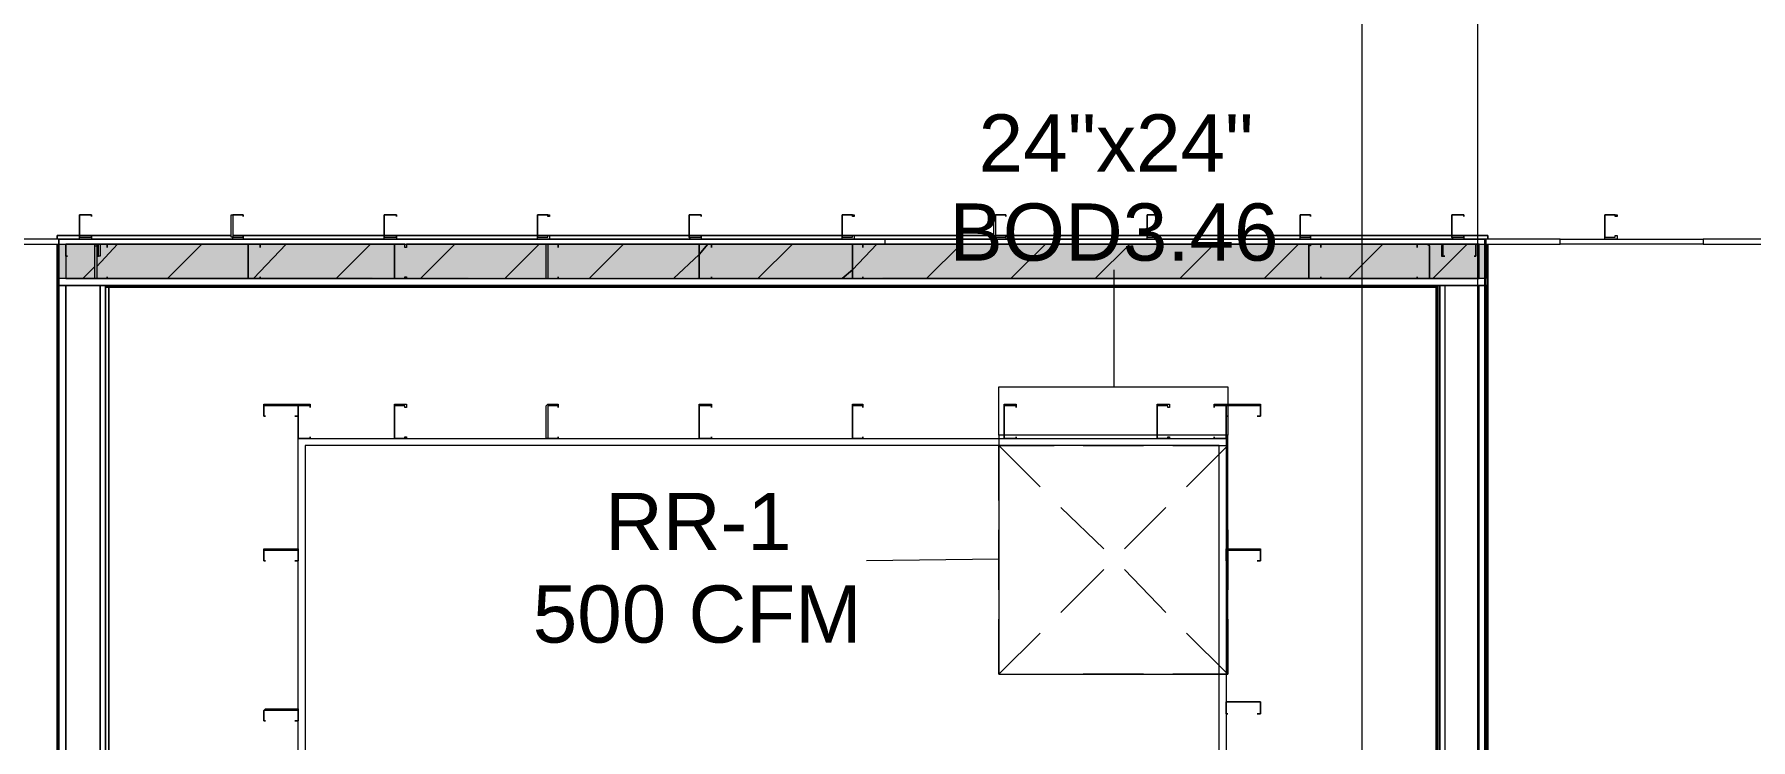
# Model space of a CAD drawing. Header units: metres. Extents: x 29 to 268, y -7 to 151.
# Drawn here: x 57.338 to 61.907, y 21.533 to 23.412 of the extents above; entities that cross this region are included whole.
import ezdxf

# ---------------------------------------------------------------- set-up
doc = ezdxf.new("R2010")
doc.units = ezdxf.units.M
doc.layers.add('HVAC - Ductos', color=5, linetype='Continuous', lineweight=50)
doc.layers.add('PDF2_Geometry', color=7, linetype='Continuous', true_color=0xaaaaaa)
doc.layers.add('PDF2_Solid Fills', color=7, linetype='Continuous', true_color=0xffffff)
doc.layers.add('PDF2_Text', color=7, linetype='Continuous')
doc.styles.add('PDF Helvetica', font='')
doc.styles.get('PDF Helvetica').set_extended_font_data('Helvetica')

msp = doc.modelspace()

# ---------------------------------------------------------------- hatches: boundary and pattern name
at = {"layer": 'PDF2_Solid Fills', "lineweight": 0, "transparency": 33554559}
msp.add_hatch(color=256, dxfattribs=at).paths.add_polyline_path([(58.705, 22.7657), (61.2029, 22.7612), (61.2029, 22.8528), (57.4033, 22.8528), (57.4033, 22.7612), (58.7005, 22.7657)])

# ---------------------------------------------------------------- linework, layer by layer
at = {"layer": 'HVAC - Ductos', "lineweight": 0}
for points in [[(61.1801, 27.0878), (61.1801, 17.5911), (60.8729, 17.5911), (60.8729, 27.0878)], [(59.9059, 22.3441), (59.9059, 22.4724), (60.5154, 22.4724), (60.5154, 22.3441)]]:
    msp.add_lwpolyline(points, close=True, dxfattribs=at)
for points in [[(60.2129, 22.4724), (60.2129, 22.7841)], [(59.9059, 22.3166), (59.9059, 21.707), (60.5154, 21.707), (60.5154, 22.3441), (59.9059, 22.3441), (59.9059, 21.707), (60.5154, 21.707), (60.5154, 22.3166)], [(60.0159, 22.2066), (59.9059, 22.3166), (60.0525, 22.3166)], [(60.1305, 22.3166), (60.2909, 22.3166)], [(60.3688, 22.3166), (60.5154, 22.3166)], [(60.1855, 22.0416), (60.0709, 22.1516)], [(59.9059, 22.014), (59.5529, 22.0094)], [(60.3505, 21.872), (60.2404, 21.9866)], [(60.5154, 21.707), (60.4055, 21.817)]]:
    msp.add_lwpolyline(points, dxfattribs=at)
at = {"layer": 'PDF2_Geometry', "lineweight": 0}
for points in [[(57.4583, 22.8666), (57.4583, 22.8712), (57.4583, 22.9307), (57.4904, 22.9307), (57.4904, 22.9262), (57.4904, 22.9307), (57.4583, 22.9307), (57.4583, 22.8712), (57.4904, 22.8712), (57.4904, 22.8757), (57.4904, 22.8666)], [(57.8663, 22.8666), (57.8663, 22.8712), (57.8617, 22.8712), (57.8617, 22.9307), (57.8663, 22.9307), (57.8937, 22.9307), (57.8937, 22.9262), (57.8937, 22.9307), (57.8663, 22.9307), (57.8663, 22.8712), (57.8937, 22.8712), (57.8937, 22.8757), (57.8937, 22.8666)], [(58.2696, 22.8666), (58.2696, 22.8712), (58.2696, 22.9307), (58.3017, 22.9307), (58.3017, 22.9262), (58.3017, 22.9307), (58.2696, 22.9307), (58.2696, 22.8712), (58.3017, 22.8712), (58.3017, 22.8757), (58.3017, 22.8666)], [(58.6775, 22.8666), (58.6775, 22.8712), (58.6775, 22.9307), (58.7096, 22.9307), (58.7096, 22.9262), (58.705, 22.9262), (58.705, 22.9307), (58.6775, 22.9307), (58.6775, 22.8712), (58.705, 22.8712), (58.705, 22.8757), (58.7096, 22.8757), (58.7096, 22.8666)], [(59.0855, 22.8666), (59.0809, 22.8712), (59.0809, 22.9307), (59.0855, 22.9307), (59.1129, 22.9307), (59.1129, 22.9262), (59.1129, 22.9307), (59.0855, 22.9307), (59.0809, 22.9307), (59.0809, 22.8712), (59.0855, 22.8712), (59.1129, 22.8712), (59.1129, 22.8757), (59.1129, 22.8666)], [(59.4887, 22.8666), (59.4887, 22.8712), (59.4887, 22.9307), (59.5209, 22.9307), (59.5209, 22.9262), (59.5163, 22.9262), (59.5163, 22.9307), (59.4887, 22.9307), (59.4887, 22.8712), (59.5163, 22.8712), (59.5163, 22.8757), (59.5209, 22.8757), (59.5209, 22.8666)], [(59.8967, 22.8666), (59.8921, 22.8712), (59.8921, 22.9307), (59.8967, 22.9307), (59.9242, 22.9307), (59.9242, 22.9262), (59.9242, 22.9307), (59.8967, 22.9307), (59.8967, 22.8712), (59.9242, 22.8712), (59.9242, 22.8757), (59.9242, 22.8666)], [(60.3001, 22.8666), (60.3001, 22.8712), (60.3001, 22.9307), (60.3321, 22.9307), (60.3321, 22.9262), (60.3321, 22.9307), (60.3001, 22.9307), (60.3001, 22.8712), (60.3321, 22.8712), (60.3321, 22.8757), (60.3321, 22.8666)], [(60.7079, 22.8666), (60.7079, 22.8712), (60.7079, 22.9307), (60.7355, 22.9307), (60.7355, 22.9262), (60.7355, 22.9307), (60.7079, 22.9307), (60.7079, 22.8712), (60.7355, 22.8712), (60.7355, 22.8757), (60.7355, 22.8666)], [(61.1159, 22.8666), (61.1113, 22.8712), (61.1113, 22.9307), (61.1159, 22.9307), (61.1433, 22.9307), (61.1433, 22.9262), (61.1433, 22.9307), (61.1159, 22.9307), (61.1113, 22.9307), (61.1113, 22.8712), (61.1159, 22.8712), (61.1433, 22.8712), (61.1433, 22.8757), (61.1433, 22.8666)], [(61.5192, 22.8666), (61.5192, 22.8712), (61.5192, 22.9307), (61.5513, 22.9307), (61.5513, 22.9262), (61.5467, 22.9262), (61.5467, 22.9307), (61.5192, 22.9307), (61.5192, 22.8712), (61.5467, 22.8712), (61.5467, 22.8757), (61.5513, 22.8757), (61.5513, 22.8666)], [(57.3987, 22.8757), (57.4583, 22.8757), (57.8617, 22.8757), (57.4583, 22.8757), (57.3987, 22.8757), (57.3987, 22.8666)], [(61.2029, 22.8666), (57.4033, 22.8666), (57.4033, 22.7428), (61.2029, 22.7428)], [(57.4033, 22.8528), (57.5041, 22.8528), (57.4217, 22.8528), (57.4217, 22.7612), (61.1846, 22.7612), (61.1846, 22.8528), (61.1755, 22.8528), (61.2029, 22.8528), (61.2029, 22.7612), (57.4033, 22.7612)], [(57.4217, 22.8528), (57.5087, 22.8528), (57.5133, 22.8528), (57.5133, 22.8207), (57.5041, 22.8207), (57.5087, 22.8207), (57.5087, 22.8528), (57.4217, 22.8528), (57.4217, 22.8207)], [(57.5041, 22.7612), (57.4995, 22.7612), (57.4995, 22.8482), (57.4995, 22.8528), (57.5041, 22.8528), (57.5317, 22.8528), (57.5317, 22.8436), (57.5317, 22.8528), (57.5041, 22.8528), (57.5041, 22.8482), (57.5041, 22.7612), (57.5317, 22.7612)], [(57.5317, 22.8528), (57.9075, 22.8528)], [(59.8921, 22.8757), (59.4887, 22.8757), (59.0809, 22.8757), (58.6775, 22.8757), (58.2696, 22.8757), (57.8663, 22.8757), (58.2696, 22.8757), (58.6775, 22.8757), (59.0809, 22.8757), (59.4887, 22.8757)], [(57.9075, 22.7612), (57.9075, 22.8482), (57.9075, 22.8528), (57.9396, 22.8528), (57.9396, 22.8436), (57.9396, 22.8528), (57.9075, 22.8528), (57.9075, 22.8482), (57.9075, 22.7612), (57.9396, 22.7612)], [(57.9396, 22.8528), (58.2971, 22.8528)], [(58.2971, 22.7612), (58.2971, 22.8482), (58.2971, 22.8528), (58.3291, 22.8528), (58.3291, 22.8436), (58.3246, 22.8436), (58.3246, 22.8528), (58.2971, 22.8528), (58.2971, 22.8482), (58.2971, 22.7612), (58.3246, 22.7612), (58.3246, 22.7657), (58.3291, 22.7657), (58.3291, 22.7612)], [(58.3291, 22.8528), (58.705, 22.8528)], [(58.705, 22.7612), (58.7005, 22.7612), (58.7005, 22.8482), (58.7005, 22.8528), (58.705, 22.8528), (58.7325, 22.8528), (58.7325, 22.8436), (58.7325, 22.8528), (58.705, 22.8528), (58.705, 22.8482), (58.705, 22.7612), (58.7325, 22.7612)], [(58.7325, 22.8528), (59.1083, 22.8528)], [(59.1083, 22.7612), (59.1083, 22.8482), (59.1083, 22.8528), (59.1404, 22.8528), (59.1404, 22.8436), (59.1404, 22.8528), (59.1083, 22.8528), (59.1083, 22.8482), (59.1083, 22.7612), (59.1404, 22.7612)], [(59.1404, 22.8528), (59.5163, 22.8528)], [(59.5163, 22.7612), (59.5163, 22.8482), (59.5163, 22.8528), (59.5437, 22.8528), (59.5437, 22.8436), (59.5437, 22.8528), (59.5163, 22.8528), (59.5163, 22.8482), (59.5163, 22.7612), (59.5437, 22.7612)], [(59.5437, 22.8528), (60.7355, 22.8528)], [(61.2075, 22.8757), (61.2075, 22.8666), (61.2075, 22.8757), (61.1113, 22.8757), (60.7079, 22.8757), (60.3001, 22.8757), (59.8967, 22.8757), (60.3001, 22.8757), (60.7079, 22.8757), (61.1113, 22.8757)], [(61.4001, 22.8666), (60.4925, 22.8666), (60.4925, 22.8528), (61.4001, 22.8528)], [(60.7355, 22.7612), (60.7309, 22.7612), (60.7309, 22.8482), (60.7309, 22.8528), (60.7355, 22.8528), (60.7629, 22.8528), (60.7629, 22.8436), (60.7629, 22.8528), (60.7355, 22.8528), (60.7355, 22.8482), (60.7309, 22.8482), (60.7309, 22.7612), (60.7355, 22.7612), (60.7629, 22.7612)], [(60.7629, 22.8528), (61.0196, 22.8528)], [(61.0196, 22.7612), (61.0471, 22.7612), (61.0517, 22.7612), (61.0517, 22.8482), (61.0517, 22.8528), (61.0471, 22.8528), (61.0196, 22.8528), (61.0196, 22.8436), (61.0196, 22.8528), (61.0471, 22.8528), (61.0517, 22.8482), (61.0517, 22.7612), (61.0471, 22.7612), (61.0196, 22.7612), (61.0196, 22.7657)], [(61.0471, 22.8528), (61.0883, 22.8528)], [(61.1755, 22.8207), (61.1755, 22.8482), (61.1755, 22.8528), (61.0883, 22.8528), (61.0838, 22.8482), (61.0838, 22.8207), (61.0929, 22.8207), (61.0883, 22.8207), (61.0883, 22.8482), (61.0883, 22.8528), (61.1755, 22.8528), (61.1755, 22.8482), (61.1755, 22.8207), (61.1709, 22.8207)], [(61.9455, 22.8666), (61.7805, 22.8666), (61.7805, 22.8528), (61.9455, 22.8528)], [(57.4263, 22.8207), (57.4217, 22.8207)], [(57.4033, 22.7612), (57.4033, 22.7428), (61.2029, 22.7428), (61.2029, 22.7612)], [(57.5317, 22.7657), (57.5317, 22.7612)], [(57.9396, 22.7657), (57.9396, 22.7612)], [(58.7325, 22.7657), (58.7325, 22.7612)], [(59.1404, 22.7657), (59.1404, 22.7612)], [(59.5437, 22.7657), (59.5437, 22.7612)], [(60.7629, 22.7657), (60.7629, 22.7612)], [(57.5271, 18.5353), (57.4033, 18.5353), (57.4033, 22.7428), (57.5271, 22.7428)], [(57.4217, 22.7428), (57.4033, 22.7428), (57.4033, 18.5353), (57.4217, 18.5353)], [(57.4217, 18.5353), (57.5133, 18.5353), (57.5133, 22.7428), (57.4217, 22.7428)], [(57.5271, 22.7428), (57.5133, 22.7428), (57.5133, 18.5353), (57.5271, 18.5353)], [(60.9188, 22.7428), (57.7104, 22.7428)], [(61.07, 18.5307), (61.0792, 18.5307), (61.07, 18.5307), (61.07, 22.7428)], [(61.0929, 18.5353), (61.1846, 18.5353), (61.1846, 22.7428), (61.0929, 22.7428)], [(57.9487, 22.422), (57.9487, 22.4266), (57.9533, 22.4266), (58.0404, 22.4266), (58.0404, 22.422), (58.0404, 22.3945), (58.0313, 22.3945), (58.0404, 22.3945), (58.0404, 22.422), (57.9533, 22.422), (57.9487, 22.422), (57.9487, 22.3945)], [(57.9533, 22.3945), (57.9487, 22.3945)], [(58.045, 22.3349), (58.0404, 22.3349), (58.0404, 22.422), (58.0404, 22.4266), (58.045, 22.4266), (58.0725, 22.4266), (58.0725, 22.4174), (58.0725, 22.422), (58.045, 22.422), (58.0404, 22.422), (58.0404, 22.3349), (58.045, 22.3349), (58.0725, 22.3349)], [(58.2971, 22.3349), (58.2971, 22.422), (58.2971, 22.4266), (58.3291, 22.4266), (58.3291, 22.4174), (58.3246, 22.4174), (58.3246, 22.422), (58.2971, 22.422), (58.2971, 22.3349), (58.3246, 22.3349), (58.3246, 22.3395), (58.3291, 22.3395), (58.3291, 22.3349)], [(58.705, 22.3349), (58.7005, 22.3349), (58.7005, 22.422), (58.705, 22.4266), (58.7325, 22.4266), (58.7325, 22.4174), (58.7325, 22.422), (58.705, 22.422), (58.705, 22.3349), (58.7325, 22.3349)], [(59.1083, 22.3349), (59.1083, 22.422), (59.1083, 22.4266), (59.1404, 22.4266), (59.1404, 22.4174), (59.1404, 22.422), (59.1083, 22.422), (59.1083, 22.3349), (59.1404, 22.3349)], [(59.5163, 22.3349), (59.5163, 22.422), (59.5163, 22.4266), (59.5437, 22.4266), (59.5437, 22.4174), (59.5437, 22.422), (59.5163, 22.422), (59.5163, 22.3349), (59.5437, 22.3349)], [(59.9242, 22.3349), (59.9196, 22.3349), (59.9196, 22.422), (59.9196, 22.4266), (59.9242, 22.4266), (59.9517, 22.4266), (59.9517, 22.4174), (59.9517, 22.422), (59.9242, 22.422), (59.9196, 22.422), (59.9196, 22.3349), (59.9242, 22.3349), (59.9517, 22.3349)], [(60.3275, 22.3349), (60.3275, 22.422), (60.3275, 22.4266), (60.3596, 22.4266), (60.3596, 22.4174), (60.3551, 22.4174), (60.3551, 22.422), (60.3275, 22.422), (60.3275, 22.3349), (60.3551, 22.3349), (60.3551, 22.3395), (60.3596, 22.3395), (60.3596, 22.3349)], [(60.5109, 22.4266), (60.5109, 22.422), (60.5109, 22.3349), (60.4788, 22.3349), (60.4788, 22.3395), (60.4788, 22.3349), (60.5109, 22.3349), (60.5109, 22.422), (60.4788, 22.422), (60.4788, 22.4174), (60.4788, 22.4266)], [(60.5109, 22.422), (60.5109, 22.4266), (60.5979, 22.4266), (60.6025, 22.4266), (60.6025, 22.422), (60.6025, 22.3945), (60.5933, 22.3945), (60.6025, 22.3945), (60.6025, 22.422), (60.5979, 22.422), (60.5109, 22.422), (60.5109, 22.3945)], [(60.5154, 22.3945), (60.5109, 22.3945)], [(58.0404, 17.4261), (58.0404, 17.4399), (58.0404, 22.3166), (58.0404, 22.3349), (60.5109, 22.3349), (60.5109, 22.3166), (60.5109, 17.4399), (60.5109, 17.4261)], [(60.4925, 17.4399), (60.4925, 22.3166), (58.0587, 22.3166), (58.0587, 17.4399)], [(58.0725, 22.3395), (58.0725, 22.3349)], [(58.7325, 22.3395), (58.7325, 22.3349)], [(59.1404, 22.3395), (59.1404, 22.3349)], [(59.5437, 22.3395), (59.5437, 22.3349)], [(59.9517, 22.3395), (59.9517, 22.3349)], [(57.9487, 22.037), (57.9487, 22.0416), (57.9533, 22.0416), (58.0404, 22.0416), (58.0404, 22.037), (58.0404, 22.0094), (58.0313, 22.0094), (58.0404, 22.0094), (58.0404, 22.037), (57.9533, 22.037), (57.9487, 22.037), (57.9487, 22.0094)], [(60.5109, 22.037), (60.5109, 22.0416), (60.5979, 22.0416), (60.6025, 22.0416), (60.6025, 22.037), (60.6025, 22.0094), (60.5933, 22.0094), (60.6025, 22.0094), (60.6025, 22.037), (60.5979, 22.037), (60.5109, 22.037), (60.5109, 22.0094)], [(57.9533, 22.0094), (57.9487, 22.0094)], [(60.5154, 22.0094), (60.5109, 22.0094)], [(57.9487, 21.6107), (57.9533, 21.6153), (58.0404, 21.6153), (58.0404, 21.6107), (58.0404, 21.5832), (58.0313, 21.5832), (58.0404, 21.5832), (58.0404, 21.6107), (57.9533, 21.6107), (57.9487, 21.6107), (57.9487, 21.5832)], [(60.5109, 21.6336), (60.5979, 21.6336), (60.6025, 21.6336), (60.6025, 21.6016), (60.5933, 21.6016), (60.6025, 21.6016), (60.6025, 21.6336), (60.5979, 21.6336), (60.5109, 21.6336), (60.5109, 21.6016)], [(57.9533, 21.5832), (57.9487, 21.5832)], [(60.5154, 21.6016), (60.5109, 21.6016)]]:
    msp.add_lwpolyline(points, close=True, dxfattribs=at)
for points in [[(57.4583, 22.9307), (57.4583, 22.9307)], [(57.4583, 22.9307), (57.4583, 22.9307)], [(57.4904, 22.9262), (57.4904, 22.9262)], [(57.8663, 22.9307), (57.8663, 22.9307)], [(57.8937, 22.9262), (57.8937, 22.9262)], [(58.2696, 22.9307), (58.2696, 22.9307)], [(58.2696, 22.9307), (58.2696, 22.9307)], [(58.3017, 22.9262), (58.3017, 22.9262)], [(58.6775, 22.9307), (58.6775, 22.9307)], [(58.6775, 22.9307), (58.6775, 22.9307)], [(59.1129, 22.9262), (59.1129, 22.9262)], [(59.4887, 22.9307), (59.4887, 22.9307)], [(59.4887, 22.9307), (59.4887, 22.9307)], [(59.8967, 22.9307), (59.8967, 22.9307)], [(59.9242, 22.9262), (59.9242, 22.9262)], [(60.3001, 22.9307), (60.3001, 22.9307)], [(60.3001, 22.9307), (60.3001, 22.9307)], [(60.3321, 22.9262), (60.3321, 22.9262)], [(60.7079, 22.9307), (60.7079, 22.9307)], [(60.7079, 22.9307), (60.7079, 22.9307)], [(60.7355, 22.9262), (60.7355, 22.9262)], [(61.1433, 22.9262), (61.1433, 22.9262)], [(61.5192, 22.9307), (61.5192, 22.9307)], [(61.5192, 22.9307), (61.5192, 22.9307)], [(43.6624, 22.8666), (43.6624, 22.8528), (43.864, 22.8528), (43.864, 22.8666), (44.7532, 22.8666), (44.7532, 22.8528), (46.362, 22.8528), (46.362, 22.8666), (47.2512, 22.8666), (47.2512, 22.8528), (49.3641, 22.8528), (49.3641, 22.8666), (50.2532, 22.8666), (50.2532, 22.8528), (52.3662, 22.8528), (52.3662, 22.8666), (53.2508, 22.8666), (53.2508, 22.8528), (55.5196, 22.8528), (55.5196, 22.8666), (56.4041, 22.8666), (56.4041, 22.8528), (59.6033, 22.8528)], [(57.5087, 22.8528), (59.6033, 22.8528), (59.6033, 22.8666), (56.4041, 22.8666), (56.4041, 22.8528), (57.4217, 22.8528)], [(61.1846, 18.5353), (61.1846, 22.7428), (61.1983, 22.7428), (57.4033, 22.7428), (57.4033, 22.7612), (57.4033, 22.8528), (57.4033, 22.7428), (57.3987, 22.7428), (57.3987, 19.4428), (57.3987, 22.7428), (57.4033, 22.7428), (57.3987, 22.7428), (57.3987, 22.8528), (57.3987, 22.7428), (57.4033, 22.7428), (57.4033, 22.7382), (57.4033, 22.7428), (57.4033, 22.8528)], [(57.4033, 22.7612), (57.4033, 22.8666), (61.1983, 22.8666), (61.2029, 22.8666), (61.1983, 22.8666), (61.1983, 22.7612)], [(57.4033, 22.8666), (57.4033, 22.8666)], [(61.2029, 22.8666), (57.4033, 22.8666), (61.2029, 22.8666)], [(61.1755, 22.8528), (61.2029, 22.8528), (61.2029, 22.8666), (57.4033, 22.8666), (57.4033, 22.8528), (57.5041, 22.8528)], [(57.4217, 22.8528), (57.4217, 22.8528)], [(57.4217, 22.8528), (57.4217, 22.8528)], [(57.4583, 22.8712), (57.4583, 22.8712)], [(57.4904, 22.8757), (57.4904, 22.8757)], [(57.5087, 22.8528), (57.5087, 22.8528)], [(57.5317, 22.8528), (57.9075, 22.8528)], [(57.8663, 22.8712), (57.8663, 22.8712)], [(57.8937, 22.8757), (57.8937, 22.8757)], [(57.9396, 22.8528), (58.2971, 22.8528)], [(58.2696, 22.8712), (58.2696, 22.8712)], [(58.3017, 22.8757), (58.3017, 22.8757)], [(58.3291, 22.8528), (58.705, 22.8528)], [(58.6775, 22.8712), (58.6775, 22.8712)], [(58.7325, 22.8528), (59.1083, 22.8528)], [(59.1129, 22.8757), (59.1129, 22.8757)], [(59.1404, 22.8528), (59.5163, 22.8528)], [(59.4887, 22.8712), (59.4887, 22.8712)], [(59.5437, 22.8528), (60.7355, 22.8528)], [(59.6033, 22.8666), (60.4925, 22.8666)], [(59.8967, 22.8712), (59.8967, 22.8712)], [(59.9242, 22.8757), (59.9242, 22.8757)], [(60.3001, 22.8712), (60.3001, 22.8712)], [(60.3321, 22.8757), (60.3321, 22.8757)], [(60.4925, 22.8528), (61.4001, 22.8528), (61.4001, 22.8666), (61.7805, 22.8666), (61.7805, 22.8528), (61.4001, 22.8528)], [(60.7079, 22.8712), (60.7079, 22.8712)], [(60.7355, 22.8757), (60.7355, 22.8757)], [(60.7629, 22.8528), (61.0196, 22.8528)], [(61.0471, 22.8528), (61.0883, 22.8528)], [(61.0746, 18.5353), (61.0746, 22.7428), (61.0746, 18.5353), (61.0746, 22.7428), (61.2029, 22.7428), (61.2075, 22.7428), (61.2075, 19.4428), (61.2075, 22.7428), (61.2029, 22.7428), (61.2029, 22.8528), (61.2029, 22.7612), (61.1983, 22.7612), (61.1983, 22.7428), (61.1983, 18.5353)], [(61.1433, 22.8757), (61.1433, 22.8757)], [(61.2029, 19.4428), (61.2029, 22.7428), (61.2075, 22.7428), (61.2075, 22.8528), (61.2075, 22.7428), (61.2029, 22.7428), (61.2029, 22.7382), (61.2029, 22.7428), (61.2029, 22.8528), (61.1983, 22.8528)], [(61.5192, 22.8712), (61.5192, 22.8712)], [(61.7805, 22.8528), (61.9455, 22.8528), (61.9455, 22.8666), (62.8346, 22.8666), (62.8346, 22.8528), (64.3838, 22.8528), (64.3838, 22.8666), (65.273, 22.8666), (65.273, 22.8528), (67.363, 22.8528), (67.363, 22.8666), (68.2522, 22.8666), (68.2522, 22.8528), (70.3651, 22.8528), (70.3651, 22.8666), (71.2543, 22.8666), (71.2543, 22.8528), (72.7622, 22.8528), (72.7622, 22.8666), (73.6514, 22.8666), (73.6514, 22.8528), (74.6093, 22.8528), (74.9897, 22.8528)], [(57.4263, 22.8207), (57.4263, 22.8207)], [(57.5041, 22.8207), (57.5041, 22.8207)], [(57.5317, 22.8436), (57.5317, 22.8436)], [(57.9396, 22.8436), (57.9396, 22.8436)], [(58.7325, 22.8436), (58.7325, 22.8436)], [(59.1404, 22.8436), (59.1404, 22.8436)], [(59.5437, 22.8436), (59.5437, 22.8436)], [(60.7629, 22.8436), (60.7629, 22.8436)], [(57.5041, 22.7612), (57.5041, 22.7612)], [(57.5317, 22.7657), (57.5317, 22.7657)], [(57.9075, 22.7612), (57.9075, 22.7612)], [(57.9075, 22.7612), (57.9075, 22.7612)], [(57.9396, 22.7657), (57.9396, 22.7657)], [(58.2971, 22.7612), (58.2971, 22.7612)], [(58.2971, 22.7612), (58.2971, 22.7612)], [(58.705, 22.7612), (58.705, 22.7612)], [(58.7325, 22.7657), (58.7325, 22.7657)], [(59.1083, 22.7612), (59.1083, 22.7612)], [(59.1083, 22.7612), (59.1083, 22.7612)], [(59.1404, 22.7657), (59.1404, 22.7657)], [(59.5163, 22.7612), (59.5163, 22.7612)], [(59.5163, 22.7612), (59.5163, 22.7612)], [(59.5437, 22.7657), (59.5437, 22.7657)], [(60.7629, 22.7657), (60.7629, 22.7657)], [(57.3667, 19.4061), (57.4033, 19.4061), (57.3667, 19.4061), (57.3667, 19.3878), (57.4033, 19.3878), (57.4033, 18.5719), (57.3667, 18.5719), (57.3667, 18.5536), (57.4033, 18.5536), (57.3667, 18.5536), (57.3667, 19.4061), (57.3667, 19.4244), (57.3667, 19.4428), (57.4033, 19.4428), (57.4033, 22.7382), (57.4033, 19.4428)], [(57.3987, 12.8656), (57.3987, 18.5353), (57.5225, 18.5353), (57.5271, 18.5353), (57.5271, 22.7382), (57.5363, 22.7382), (57.5363, 18.5307), (57.5363, 22.7382), (61.0746, 22.7382), (57.5363, 22.7382), (57.5271, 22.7382), (57.5271, 18.5353), (57.5225, 18.5353), (57.5225, 17.0457), (61.0792, 17.0457), (61.0792, 18.5353), (61.2029, 18.5353)], [(57.4033, 22.7428), (61.2029, 22.7428), (57.4033, 22.7428)], [(57.4033, 22.7428), (57.4033, 18.5353), (57.4033, 22.7428)], [(57.5271, 18.5353), (57.5271, 22.7428), (57.5271, 18.5353)], [(61.0746, 22.7428), (61.0746, 18.5353), (61.2029, 18.5353), (61.2029, 22.7428), (61.2029, 19.4428), (61.2396, 19.4428), (61.2396, 19.4244), (61.2029, 19.4244), (61.2396, 19.4244), (61.2396, 19.4061), (61.2029, 19.4061), (61.2396, 19.4061), (61.2396, 19.3878), (61.2029, 19.3878), (61.2029, 18.5719), (61.2396, 18.5719), (61.2396, 19.4061)], [(61.0792, 22.7428), (61.0929, 22.7428), (61.0929, 18.5353)], [(61.0792, 18.5353), (61.0792, 22.7428), (61.0792, 18.5353)], [(61.1983, 22.7428), (61.1983, 18.5353), (61.2029, 18.5353), (61.2029, 22.7428)], [(57.9533, 22.3945), (57.9533, 22.3945)], [(58.0313, 22.3945), (58.0313, 22.3945)], [(58.0404, 22.422), (58.0404, 22.422)], [(58.0725, 22.4174), (58.0725, 22.4174)], [(58.2971, 22.422), (58.2971, 22.422)], [(58.705, 22.422), (58.705, 22.422)], [(58.7325, 22.4174), (58.7325, 22.4174)], [(59.1083, 22.422), (59.1083, 22.422)], [(59.1404, 22.4174), (59.1404, 22.4174)], [(59.5163, 22.422), (59.5163, 22.422)], [(59.5437, 22.4174), (59.5437, 22.4174)], [(59.9517, 22.4174), (59.9517, 22.4174)], [(60.3275, 22.422), (60.3275, 22.422)], [(60.4788, 22.4174), (60.4788, 22.4174)], [(60.5109, 22.422), (60.5109, 22.422)], [(60.5109, 22.422), (60.5109, 22.422)], [(60.5154, 22.3945), (60.5154, 22.3945)], [(60.5933, 22.3945), (60.5933, 22.3945)], [(58.0725, 22.3395), (58.0725, 22.3395)], [(58.2971, 22.3349), (58.2971, 22.3349)], [(58.2971, 22.3349), (58.2971, 22.3349)], [(58.705, 22.3349), (58.705, 22.3349)], [(58.7325, 22.3395), (58.7325, 22.3395)], [(59.1083, 22.3349), (59.1083, 22.3349)], [(59.1083, 22.3349), (59.1083, 22.3349)], [(59.1404, 22.3395), (59.1404, 22.3395)], [(59.5163, 22.3349), (59.5163, 22.3349)], [(59.5163, 22.3349), (59.5163, 22.3349)], [(59.5437, 22.3395), (59.5437, 22.3395)], [(59.9517, 22.3395), (59.9517, 22.3395)], [(60.3275, 22.3349), (60.3275, 22.3349)], [(60.3275, 22.3349), (60.3275, 22.3349)], [(60.4788, 22.3395), (60.4788, 22.3395)], [(60.5109, 22.3349), (60.5109, 22.3349)], [(60.5109, 22.3349), (60.5109, 22.3349)], [(58.0404, 22.037), (58.0404, 22.037)], [(60.5109, 22.037), (60.5109, 22.037)], [(57.9533, 22.0094), (57.9533, 22.0094)], [(58.0313, 22.0094), (58.0313, 22.0094)], [(60.5154, 22.0094), (60.5154, 22.0094)], [(60.5933, 22.0094), (60.5933, 22.0094)], [(60.5109, 21.6336), (60.5109, 21.6336)], [(60.5109, 21.6336), (60.5109, 21.6336)], [(57.9533, 21.5832), (57.9533, 21.5832)], [(58.0313, 21.5832), (58.0313, 21.5832)], [(58.0404, 21.6107), (58.0404, 21.6107)], [(60.5154, 21.6016), (60.5154, 21.6016)], [(60.5933, 21.6016), (60.5933, 21.6016)]]:
    msp.add_lwpolyline(points, dxfattribs=at)
at = {"layer": 'PDF2_Geometry', "color": 254, "lineweight": 0, "true_color": 0xd2d2d2}
for points in [[(57.4583, 22.9262), (57.4583, 22.9262)], [(57.4629, 22.9307), (57.4629, 22.9307)], [(59.0809, 22.9216), (59.0809, 22.9216)], [(59.09, 22.9307), (59.0946, 22.9307)], [(57.4995, 22.8482), (57.5041, 22.8482)], [(57.5041, 22.8528), (57.5041, 22.8528)], [(61.0196, 22.8482), (61.0196, 22.8482)], [(61.0242, 22.8528), (61.0242, 22.8528)], [(57.9167, 22.7612), (57.9167, 22.7612)], [(58.2971, 22.7612), (58.2971, 22.7612)]]:
    msp.add_lwpolyline(points, dxfattribs=at)
at = {"layer": 'PDF2_Geometry', "color": 254, "lineweight": 0, "true_color": 0xd4d4d4}
for points in [[(57.5591, 22.8528), (57.5041, 22.7932)], [(57.7837, 22.8528), (57.6921, 22.7612)], [(58.0083, 22.8528), (57.9213, 22.7612)], [(58.2329, 22.8528), (58.1413, 22.7612)], [(58.4575, 22.8528), (58.3659, 22.7612)], [(58.6821, 22.8528), (58.5904, 22.7612)], [(58.9067, 22.8528), (58.815, 22.7612)], [(59.1313, 22.8528), (59.1083, 22.8253), (59.0396, 22.7612), (59.1083, 22.8253)], [(59.3559, 22.8528), (59.2642, 22.7612)], [(59.5805, 22.8528), (59.5163, 22.7841), (59.4887, 22.7612), (59.5163, 22.7841)], [(59.805, 22.8528), (59.7133, 22.7612)], [(60.0296, 22.8528), (59.9379, 22.7612)], [(60.2542, 22.8528), (60.1625, 22.7612)], [(60.4788, 22.8528), (60.3871, 22.7612)], [(60.7033, 22.8528), (60.6117, 22.7612)], [(60.9279, 22.8528), (60.8363, 22.7612)], [(61.1525, 22.8528), (61.0609, 22.7612)], [(57.4995, 22.7932), (57.4675, 22.7612)]]:
    msp.add_lwpolyline(points, close=True, dxfattribs=at)
at = {"layer": 'PDF2_Geometry', "color": 8, "lineweight": 0, "true_color": 0x808080}
for points in [[(59.9059, 22.1699), (59.9059, 22.3166), (60.0525, 22.3166)], [(60.1305, 22.3166), (60.2909, 22.3166)], [(60.3688, 22.3166), (60.5154, 22.3166)], [(60.5154, 22.1699), (60.5154, 22.3166), (60.4055, 22.2066)], [(60.3505, 22.1516), (60.2404, 22.0416)], [(59.9059, 21.9316), (59.9059, 22.092)], [(60.5154, 22.092), (60.5154, 21.9316)], [(60.1855, 21.9866), (60.0709, 21.872)], [(59.9059, 21.707), (59.9059, 21.8536)], [(60.5154, 21.8536), (60.5154, 21.707), (60.3688, 21.707)], [(60.0159, 21.817), (59.9059, 21.707), (60.0525, 21.707)], [(60.2909, 21.707), (60.1305, 21.707)]]:
    msp.add_lwpolyline(points, dxfattribs=at)

# ---------------------------------------------------------------- texts
at = {"layer": 'PDF2_Text', "lineweight": 0, "char_height": 0.15247, "attachment_point": 4, "style": 'PDF Helvetica'}
for s, insert in [('24"x24"', (59.8519, 23.1224)), ('BOD3.46', (59.774, 22.8841)), ('RR-1', (58.8573, 22.1141)), ('500 CFM', (58.6648, 21.8666))]:
    msp.add_mtext(s, dxfattribs=dict(at, insert=insert))

doc.saveas('drawing.dxf')
